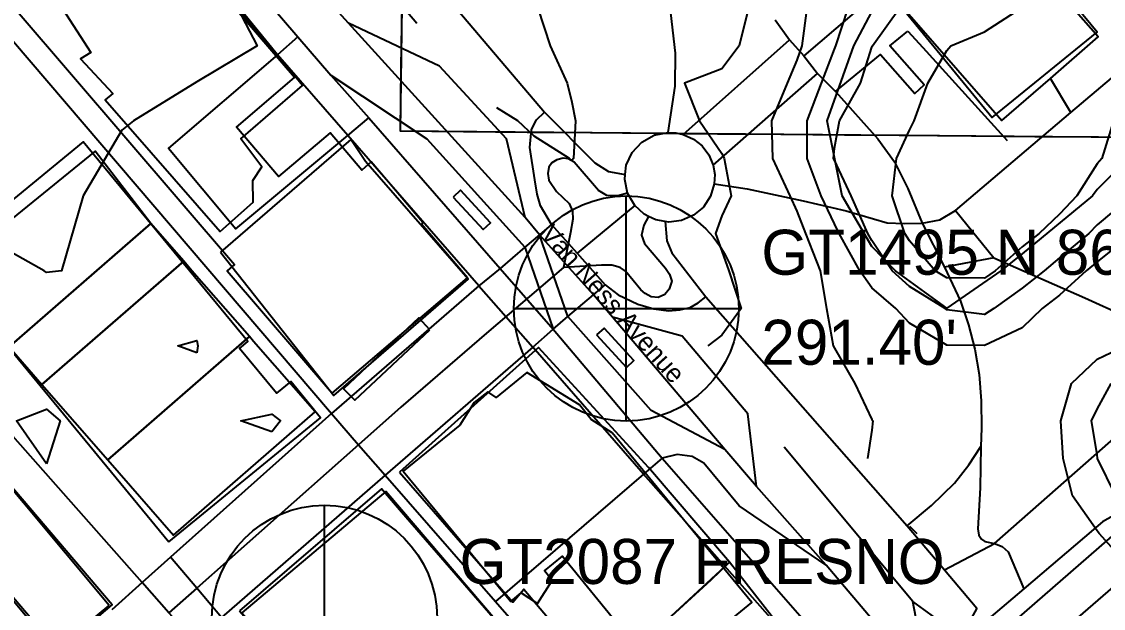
# Model space of a CAD drawing. Header units: metres. Extents: x 5999505 to 6749006, y 1851910 to 2460485.
# Drawn here: x 6329697 to 6330562, y 2151603 to 2152073 of the extents above; entities that cross this region are included whole.
import ezdxf

# ---------------------------------------------------------------- set-up
doc = ezdxf.new("R2010")
doc.units = ezdxf.units.M
for name, color, linetype in [('BENCHMARKS', 2, 'Continuous'), ('BM_LABELS', 2, 'Continuous'), ('BUILDINGS', 9, 'Continuous'), ('CL_LOCAL', 4, 'Continuous'), ('CL_MAJOR', 2, 'Continuous'), ('CL_TRAIL', 6, 'Continuous'), ('CONTOUR_1FT', 251, 'Continuous'), ('CONTOUR_INDEX', 150, 'Continuous'), ('CONTOUR_MAJOR', 92, 'Continuous'), ('PLSS_QQ', 8, 'Continuous'), ('PLSS_QQ_3D', 7, 'Continuous'), ('PLSS_SECTION', 7, 'Continuous'), ('PLSS_SECTION_3D', 7, 'Continuous'), ('ROAD_LABELS', 3, 'Continuous')]:
    doc.layers.add(name, color=color, linetype=linetype)

msp = doc.modelspace()

# ---------------------------------------------------------------- linework, layer by layer
at = {"layer": 'BENCHMARKS'}
for p, q in [((6330180.4392, 2151753.2821, 291.4), (6330180.4392, 2151933.2821, 291.4)), ((6330090.4392, 2151843.2821, 291.4), (6330270.4392, 2151843.2821, 291.4)), ((6329939.0609, 2151505.9739, 551.2), (6329939.0609, 2151685.9739, 551.2))]:
    msp.add_line(p, q, dxfattribs=at)
for centre in [(6330180.4392, 2151843.2821, 291.4), (6329939.0609, 2151595.9739, 551.2)]:
    msp.add_circle(centre, 90, dxfattribs=at)
at = {"layer": 'BUILDINGS'}
for points in [[(6330300.9293, 2152206.1633), (6330472.9706, 2151996.1347), (6330557.0442, 2152064.2542), (6330490.8925, 2152144.5298), (6330501.8086, 2152153.542), (6330459.4508, 2152205.2245), (6330443.2246, 2152191.8871), (6330379.3966, 2152269.5954), (6330300.9293, 2152206.1633)], [(6330302.4057, 2152196.8309), (6330366.7984, 2152123.6687), (6330388.165, 2152099.2821), (6330410.2286, 2152074.1253), (6330480.8323, 2151993.5944), (6330519.5841, 2152027.2807), (6330557.8347, 2152060.607), (6330462.176, 2152169.5592), (6330379.3491, 2152263.807), (6330302.4057, 2152196.8309)], [(6329693.327, 2152081.1909), (6329867.1826, 2151878.4251), (6329861.2803, 2151873.3767), (6329945.1609, 2151775.478), (6330053.4643, 2151867.7895), (6330016.6022, 2151910.6896), (6330017.7862, 2151912.1361), (6329976.281, 2151960.5356), (6329968.9017, 2151954.0431), (6329943.6524, 2151983.741), (6329902.3398, 2151948.766), (6329868.6742, 2151988.3633), (6329915.007, 2152028.0299), (6329795.1359, 2152167.7297), (6329693.327, 2152081.1909)], [(6329729.7343, 2152082.7476), (6329752.1284, 2152047.9759), (6329743.8525, 2152042.9107), (6329769.9088, 2152015.1719), (6329763.684, 2152010.0898), (6329855.6208, 2151904.9158), (6329882.0993, 2151928.3989), (6329881.7437, 2151945.6954), (6329889.0414, 2151956.5211), (6329872.2021, 2151979.0868), (6329921.5473, 2152021.6047), (6329799.5601, 2152171.2247), (6329768.9557, 2152148.431), (6329782.1825, 2152128.4436), (6329729.7343, 2152082.7476)], [(6329814.6616, 2151656.7724), (6329935.9155, 2151755.8941), (6329912.1252, 2151784.8519), (6329900.6196, 2151775.4808), (6329871.026, 2151811.4038), (6329877.8103, 2151816.809), (6329746.09, 2151976.6307), (6329681.4791, 2151923.6443), (6329612.4325, 2152007.9507), (6329560.215, 2151965.4206), (6329814.6616, 2151656.7724)], [(6329855.9834, 2151888.4566), (6329946.6699, 2151773.6816), (6330053.9537, 2151866.7296), (6329971.7716, 2151960.9368), (6329960.1367, 2151978.5446), (6329855.9834, 2151888.4566)], [(6329634.4509, 2151870.768), (6329686.8648, 2151812.7029), (6329800.231, 2151911.2337), (6329755.5523, 2151969.1984), (6329634.4509, 2151870.768)], [(6330042.0409, 2151932.4703), (6330065.8852, 2151906.4976), (6330071.7904, 2151911.9101), (6330047.9458, 2151937.8464), (6330042.0409, 2151932.4703)], [(6329766.77, 2151605.8326), (6329663.1776, 2151729.7436), (6329656.6863, 2151724.336), (6329497.3798, 2151914.6044), (6329378.4751, 2151816.1934), (6329422.2906, 2151763.7691), (6329424.6497, 2151765.57), (6329444.9625, 2151741.3735), (6329453.224, 2151748.2227), (6329490.0765, 2151704.2297), (6329485.0592, 2151699.9022), (6329549.188, 2151623.2816), (6329602.5932, 2151667.6223), (6329627.8394, 2151637.56), (6329650.8537, 2151656.6662), (6329723.3966, 2151569.7826), (6329766.77, 2151605.8326)], [(6329686.8648, 2151812.7029), (6329713.1359, 2151782.5594), (6329826.5315, 2151881.0901), (6329816.6614, 2151892.3849), (6329800.231, 2151911.2337), (6329686.8648, 2151812.7029)], [(6329713.1359, 2151782.5594), (6329765.7369, 2151722.2721), (6329879.1033, 2151820.8032), (6329833.0918, 2151873.5361), (6329826.5315, 2151881.0901), (6329713.1359, 2151782.5594)], [(6330023.2323, 2151826.1697), (6330014.5198, 2151835.7074), (6329954.2743, 2151779.0437), (6329963.2828, 2151769.8677), (6330023.2323, 2151826.1697)], [(6330156.7056, 2151822.1588), (6330180.521, 2151796.2228), (6330186.4552, 2151801.5987), (6330162.6108, 2151827.5713), (6330156.7056, 2151822.1588)], [(6329765.7369, 2151722.2721), (6329818.3089, 2151661.9851), (6329931.6176, 2151760.6261), (6329882.3835, 2151817.0262), (6329879.1033, 2151820.8032), (6329765.7369, 2151722.2721)], [(6329999.1455, 2151712.34), (6330089.7765, 2151608.4881), (6330098.359, 2151618.7572), (6330147.6663, 2151560.4637), (6330178.0859, 2151585.6987), (6330191.352, 2151573.9756), (6330262.9309, 2151640.4858), (6330198.2052, 2151716.0174), (6330110.1481, 2151812.1657), (6329999.1455, 2151712.34)], [(6329623.5, 2151690.5686), (6329726.4741, 2151569.8665), (6329769.4102, 2151606.1749), (6329666.436, 2151726.8769), (6329623.5, 2151690.5686)], [(6329870.9953, 2151601.3332), (6329923.797, 2151540.4255), (6329988.8202, 2151465.4734), (6330030.0494, 2151500.9225), (6330013.9679, 2151519.477), (6330086.3032, 2151581.6845), (6330000.6414, 2151680.4711), (6329984.589, 2151698.989), (6329870.9953, 2151601.3332)], [(6329873.093, 2151599.8596), (6330131.9837, 2151296.2748), (6330249.1327, 2151395.0676), (6330158.8665, 2151500.6634), (6330156.5074, 2151498.8624), (6330139.6741, 2151518.6609), (6330132.0017, 2151512.1707), (6330096.3051, 2151554.333), (6330060.3024, 2151523.683), (6330046.0823, 2151540.5474), (6330010.0825, 2151510.2615), (6329996.7326, 2151526.0266), (6330019.7498, 2151545.4971), (6329986.3735, 2151584.7278), (6329991.3907, 2151589.0554), (6330036.6698, 2151536.256), (6330088.0173, 2151579.8864), (6329988.1757, 2151696.8479), (6329873.093, 2151599.8596)], [(6330147.6663, 2151560.4637), (6330267.8481, 2151415.2654), (6330369.646, 2151503.9544), (6330262.9309, 2151640.4858), (6330248.0127, 2151625.8999), (6330191.352, 2151573.9756), (6330178.0859, 2151585.6987), (6330147.6663, 2151560.4637)]]:
    msp.add_lwpolyline(points, close=True, dxfattribs=at)
msp.add_lwpolyline([(6330255.9937, 2151587.9705), (6330280.7747, 2151608.1549), (6330169.0715, 2151743.7811), (6330152.4565, 2151754.4759), (6330142.8829, 2151766.2051), (6330100.8984, 2151792.0357), (6330076.4135, 2151772.2131), (6330069.7101, 2151776.6372), (6330058.7966, 2151767.9892), (6330047.2192, 2151749.8808), (6330002.0823, 2151713.1167), (6330087.964, 2151609.0128), (6330096.2253, 2151615.8622), (6330109.3422, 2151607.3806), (6330121.2156, 2151625.8506), (6330115.1252, 2151633.5463), (6330129.2858, 2151645.0802), (6330177.7373, 2151586.0656)], dxfattribs=at)
at = {"layer": 'CL_LOCAL'}
for points in [[(6330013.0018, 2152071.3488), (6329970.8055, 2152121.2103)], [(6329660.1569, 2152091.9861), (6329944.6768, 2151759.3899), (6329966.2125, 2151734.2007), (6329987.4628, 2151709.924), (6330075.7739, 2151609.0403), (6330258.3757, 2151400.125), (6330283.8962, 2151371.2261)], [(6330099.4572, 2151916.0149), (6330084.6488, 2151978.8667), (6330030.917, 2152037.0876), (6329958.2346, 2152071.3992)], [(6329917.7653, 2152060.519), (6329901.6179, 2152046.1254)], [(6329901.6179, 2152046.1254), (6329814.3531, 2151971.4445), (6329868.1218, 2151907.07), (6329957.7594, 2151981.6588)], [(6329944.1494, 2152029.8651), (6330020.7971, 2151978.8826), (6330099.4092, 2151892.3868), (6330121.8713, 2151826.6322)], [(6329957.7594, 2151981.6588), (6329974.6363, 2151995.6824)], [(6330259.334, 2151730.4781), (6330200.1917, 2151761.5832), (6330133.764, 2151836.7649), (6330110.8895, 2151902.268)], [(6330284.5256, 2151700.8174), (6330277.6487, 2151758.9802), (6330225.1495, 2151821.0861), (6330169.4815, 2151836.3618)], [(6330068.6306, 2151823.5024), (6330000.0728, 2151764.4678), (6329966.2125, 2151734.2007)], [(6329966.2125, 2151734.2007), (6329836.8904, 2151619.6722), (6329814.6625, 2151599.9768)], [(6330409.6296, 2151608.9889), (6330306.7334, 2151732.3821)], [(6330209.081, 2151723.6463), (6330194.0889, 2151710.7722)], [(6330194.0889, 2151710.7722), (6330075.7739, 2151609.0403)], [(6330635.0797, 2151696.7722), (6330598.6157, 2151684.8023), (6330588.4636, 2151683.2109), (6330578.9206, 2151680.8499), (6330569.7217, 2151677.576), (6330561.3307, 2151672.7663), (6330498.2686, 2151619.1464), (6330471.8863, 2151596.6449), (6330461.8516, 2151591.5211), (6330453.3712, 2151590.0981), (6330440.4868, 2151591.2234), (6330432.7686, 2151593.3984), (6330427.1071, 2151596.2483), (6330409.6296, 2151608.9889)], [(6330422.4888, 2151540.6193), (6330409.6296, 2151608.9889)]]:
    msp.add_lwpolyline(points, dxfattribs=at)
at = {"layer": 'CL_MAJOR'}
for points in [[(6329790.6952, 2152208.4698), (6329808.228, 2152188.3012), (6329917.7653, 2152060.519), (6329944.1494, 2152029.8651), (6329974.6363, 2151995.6824), (6330079.6655, 2151875.4014), (6330121.8713, 2151826.6322), (6330209.081, 2151723.6463), (6330392.0048, 2151514.6565), (6330431.8045, 2151501.0407)], [(6329958.2346, 2152071.3992), (6329903.8169, 2152131.6648)], [(6330099.4572, 2151916.0149), (6329958.2346, 2152071.3992)], [(6330447.9909, 2150867.4915), (6330427.2057, 2150891.4363), (6330155.1145, 2151204.884), (6330127.0499, 2151234.4228), (6330099.7899, 2151265.5934), (6329836.0644, 2151576.3177), (6329814.6625, 2151599.9768), (6329793.2649, 2151624.1456), (6329517.1336, 2151936.3223), (6329502.0075, 2151953.413)], [(6330169.4815, 2151836.3618), (6330154.2444, 2151854.254), (6330110.8895, 2151902.268), (6330099.4572, 2151916.0149)], [(6330284.5256, 2151700.8174), (6330259.334, 2151730.4781), (6330169.4815, 2151836.3618)], [(6330340.1541, 2151637.9213), (6330270.6858, 2151685.5308), (6330242.3367, 2151719.6229), (6330233.0903, 2151724.8323), (6330220.9714, 2151726.3883), (6330209.081, 2151723.6463)], [(6330422.4888, 2151540.6193), (6330340.1541, 2151637.9213), (6330284.5256, 2151700.8174)], [(6330431.8045, 2151501.0407), (6330460.166, 2151525.4555), (6330583.6804, 2151632.4254)]]:
    msp.add_lwpolyline(points, dxfattribs=at)
at = {"layer": 'CL_TRAIL'}
for points in [[(6329944.6704, 2152199.8836), (6329961.2221, 2152181.5436), (6330115.0381, 2152000.4611), (6330155.3174, 2151959.7539), (6330166.2787, 2151952.8555), (6330179.5626, 2151950.4526)], [(6330494.3061, 2152192.6688), (6330322.3471, 2152045.4304)], [(6329901.6179, 2152046.1254), (6329798.9153, 2152164.0942), (6329793.851, 2152175.3858)], [(6330213.8611, 2151984.175), (6330219.557, 2152021.1545), (6330219.7143, 2152047.403), (6330216.1118, 2152079.6896), (6330211.5711, 2152108.3432), (6330202.0591, 2152163.1782)], [(6330299.3746, 2152074.0899), (6330310.8773, 2152058.1945), (6330322.3471, 2152045.4304)], [(6330443.7004, 2151921.7036), (6330535.9757, 2152000.0953), (6330616.5315, 2152068.0618), (6330673.681, 2152004.8262), (6330687.8697, 2152001.9792), (6330767.9228, 2151912.306)], [(6330347.6359, 2152016.934), (6330383.6876, 2152046.5281), (6330411.1516, 2152015.2833), (6330418.5637, 2152022.2126), (6330391.274, 2152053.274), (6330405.5832, 2152065.098)], [(6330405.5832, 2152065.098), (6330417.4315, 2152052.0396), (6330485.0668, 2151977.5768)], [(6330225.9206, 2151982.5467), (6330310.8773, 2152058.1945)], [(6329957.7594, 2151981.6588), (6329901.6179, 2152046.1254)], [(6330322.3471, 2152045.4304), (6330333.4252, 2152031.3589), (6330347.6359, 2152016.934), (6330381.5216, 2151979.083), (6330394.7911, 2151960.661), (6330405.6339, 2151939.3463), (6330417.0105, 2151911.656), (6330435.0055, 2151876.3386), (6330447.6756, 2151849.1473), (6330454.0543, 2151830.163), (6330459.1978, 2151810.6428), (6330462.577, 2151790.3725), (6330464.164, 2151769.5344), (6330464.3932, 2151747.5061), (6330463.9794, 2151732.8008)], [(6330249.8063, 2151958.0301), (6330333.4252, 2152031.3589)], [(6330535.9757, 2152000.0953), (6330519.5841, 2152027.2807)], [(6330141.244, 2151887.5645), (6330120.5696, 2151910.5985), (6330111.8721, 2151925.5243), (6330109.1051, 2151934.6853), (6330107.2356, 2151946.0962), (6330103.3476, 2151972.1595), (6330104.6673, 2151986.5296), (6330108.7155, 2151994.1783), (6330115.0381, 2152000.4611)], [(6330062.4367, 2151861.3443), (6329957.7594, 2151981.6588)], [(6330224.5926, 2151913.7112), (6330214.3261, 2151912.4485), (6330211.6046, 2151912.9078), (6330204.0841, 2151914.1711), (6330198.2759, 2151916.9858), (6330194.8028, 2151918.6892), (6330187.183, 2151925.7057), (6330181.4906, 2151935.4733), (6330179.1497, 2151946.5604), (6330179.5626, 2151950.4526), (6330180.3853, 2151957.8365), (6330185.0999, 2151968.1374), (6330192.7871, 2151976.4479), (6330202.7077, 2151981.9731), (6330213.8611, 2151984.175), (6330219.983, 2151983.8698), (6330225.9206, 2151982.5467), (6330234.0364, 2151978.8392), (6330240.9942, 2151973.2845), (6330246.3572, 2151966.2137), (6330249.8063, 2151958.0301), (6330251.0925, 2151950.5196), (6330250.7662, 2151942.9131), (6330247.7546, 2151933.0351), (6330242.0285, 2151924.4536), (6330234.0914, 2151917.8199), (6330224.5926, 2151913.7112)], [(6330138.854, 2151960.3626), (6330133.9524, 2151962.9515), (6330130.0311, 2151963.6027), (6330124.9802, 2151962.2972), (6330120.9462, 2151959.9275), (6330118.4552, 2151956.3436), (6330117.652, 2151951.326), (6330118.3985, 2151945.8951), (6330124.5065, 2151936.7794), (6330134.6554, 2151927.3028), (6330137.3582, 2151921.0185), (6330137.6879, 2151914.7901), (6330135.8412, 2151904.0287)], [(6330181.4906, 2151935.4733), (6330173.6782, 2151933.3167), (6330164.9494, 2151933.7526), (6330158.0954, 2151937.6681), (6330138.854, 2151960.3626)], [(6330250.7662, 2151942.9131), (6330277.1648, 2151938.9097), (6330321.9793, 2151929.403), (6330356.3159, 2151921.4387), (6330389.0573, 2151911.9221), (6330402.6481, 2151911.1915), (6330417.0105, 2151911.656)], [(6330187.183, 2151925.7057), (6330141.244, 2151887.5645), (6330163.5402, 2151862.1871), (6330173.8775, 2151854.2381), (6330189.6389, 2151846.6449), (6330202.3571, 2151843.1544), (6330214.1524, 2151841.4555), (6330223.2125, 2151842.1091), (6330231.6101, 2151844.1517), (6330237.8241, 2151847.9233), (6330244.0746, 2151852.5685)], [(6330417.0105, 2151911.656), (6330431.2154, 2151914.3426), (6330443.7004, 2151921.7036), (6330474.2162, 2151883.8076)], [(6330198.2759, 2151916.9858), (6330194.5548, 2151909.917), (6330192.6726, 2151901.9593), (6330195.0199, 2151895.2046), (6330211.8533, 2151875.4425), (6330215.0384, 2151870.7926), (6330216.721, 2151865.172), (6330214.8215, 2151858.6707), (6330211.1836, 2151854.5866), (6330205.8306, 2151852.1913), (6330200.3537, 2151852.5276), (6330195.3952, 2151855.3353), (6330192.0208, 2151858.3485), (6330179.8636, 2151873.0479), (6330175.6096, 2151875.9955), (6330168.7985, 2151878.0175), (6330160.6521, 2151878.0117)], [(6330211.6046, 2151912.9078), (6330212.8548, 2151897.4608), (6330216.9067, 2151887.7431), (6330244.0746, 2151852.5685), (6330404.9682, 2151669.3543)], [(6330474.2162, 2151883.8076), (6330547.0061, 2151851.7536), (6330578.8576, 2151837.3296), (6330609.1655, 2151827.6148), (6330616.9531, 2151826.7499), (6330622.9353, 2151827.2833), (6330630.7397, 2151828.4571), (6330643.3434, 2151835.9991), (6330655.0864, 2151845.7691), (6330700.2634, 2151851.8424), (6330767.9228, 2151912.306)], [(6330120.5696, 2151910.5985), (6330110.8895, 2151902.268), (6330099.4092, 2151892.3868), (6330079.6655, 2151875.4014), (6330062.4367, 2151861.3443)], [(6330135.8412, 2151904.0287), (6330130.1599, 2151875.9689), (6330068.6306, 2151823.5024)], [(6330160.6521, 2151878.0117), (6330130.1599, 2151875.9689)], [(6330474.2162, 2151883.8076), (6330435.0055, 2151876.3386)], [(6330062.4367, 2151861.3443), (6329944.6768, 2151759.3899), (6329815.9371, 2151644.4198)], [(6330062.4367, 2151861.3443), (6330105.7846, 2151812.4929)], [(6330105.7846, 2151812.4929), (6330121.8713, 2151826.6322), (6330133.764, 2151836.7649), (6330154.2444, 2151854.254), (6330163.5402, 2151862.1871)], [(6330474.8581, 2151655.2001), (6330661.0212, 2151819.1066), (6330694.6992, 2151780.8572), (6330694.588, 2151770.8825)], [(6330105.7846, 2151812.4929), (6329987.4628, 2151709.924), (6329856.7701, 2151596.2077)], [(6330194.0889, 2151710.7722), (6330105.7846, 2151812.4929)], [(6330404.9682, 2151669.3543), (6330424.4718, 2151685.6502), (6330442.8466, 2151703.6665), (6330454.3066, 2151718.2081), (6330463.9794, 2151732.8008)], [(6330463.9794, 2151732.8008), (6330463.4453, 2151699.8929), (6330461.5633, 2151666.9961), (6330462.2256, 2151662.0028), (6330464.4546, 2151658.6714), (6330467.2526, 2151656.8281), (6330474.8581, 2151655.2001)], [(6330378.6257, 2151501.951), (6330194.0889, 2151710.7722)], [(6330404.9682, 2151669.3543), (6330435.01, 2151634.3747), (6330460.6916, 2151603.6907)], [(6330572.7802, 2151664.6262), (6330484.2656, 2151587.5506), (6330475.4616, 2151582.4167), (6330466.7016, 2151579.0663), (6330456.6102, 2151577.7294), (6330446.9732, 2151578.209)], [(6330435.01, 2151634.3747), (6330474.8581, 2151655.2001)], [(6330474.8581, 2151655.2001), (6330481.0527, 2151653.0375), (6330485.8516, 2151648.6292), (6330498.2686, 2151619.1464)], [(6329815.9371, 2151644.4198), (6329793.2649, 2151624.1456), (6329768.9688, 2151602.3922)], [(6329856.7701, 2151596.2077), (6329836.8904, 2151619.6722), (6329815.9371, 2151644.4198)], [(6330460.6916, 2151603.6907), (6330453.3712, 2151590.0981), (6330446.9732, 2151578.209)]]:
    msp.add_lwpolyline(points, dxfattribs=at)
at = {"layer": 'CONTOUR_1FT'}
for points, elevation in [([(6330109.7797, 2152083.3947), (6330119.4571, 2152053.3947), (6330133.2401, 2152023.3947), (6330136.8765, 2152008.3947), (6330139.8033, 2151993.3947), (6330138.0765, 2151963.3947), (6330136.8765, 2151961.728), (6330135.1117, 2151963.3947), (6330106.8765, 2151981.1725), (6330093.6765, 2151993.3947), (6330076.8765, 2152003.8947)], 291), ([(6330278.0128, 2152083.3947), (6330270.5907, 2152053.3947), (6330256.8765, 2152034.9331), (6330226.8765, 2152023.3947), (6330226.8765, 2152023.3947), (6330226.8765, 2152023.3947), (6330239.0041, 2151993.3947), (6330256.8765, 2151967.1447), (6330258.5666, 2151963.3947), (6330264.3765, 2151933.3947), (6330256.8765, 2151917.5123), (6330251.8765, 2151903.3947), (6330256.8765, 2151889.277), (6330262.5015, 2151873.3947), (6330272.3937, 2151843.3947), (6330256.8765, 2151821.9661), (6330245.6265, 2151813.3947)], 292), ([(6330324.8552, 2152083.3947), (6330320.6946, 2152053.3947), (6330316.8765, 2152042.0433), (6330308.9454, 2152023.3947), (6330296.4641, 2151993.3947), (6330297.2975, 2151963.3947), (6330311.2098, 2151933.3947), (6330316.8765, 2151921.2518), (6330323.7572, 2151903.3947), (6330335.5557, 2151873.3947), (6330340.5607, 2151843.3947), (6330345.842, 2151813.3947), (6330346.8765, 2151811.5765), (6330363.1922, 2151783.3947), (6330376.8765, 2151754.5058), (6330377.4425, 2151753.3947), (6330376.8765, 2151745.8947), (6330373.2765, 2151723.3947)], 293), ([(6330585.1323, 2151903.3947), (6330556.8765, 2151880.6844), (6330548.2098, 2151873.3947), (6330526.8765, 2151854.0007), (6330512.8765, 2151843.3947), (6330496.8765, 2151827.8103), (6330466.8765, 2151813.6426), (6330436.8765, 2151813.9607), (6330406.8765, 2151831.6555), (6330396.0765, 2151843.3947), (6330376.8765, 2151859.9464), (6330367.0445, 2151873.3947), (6330350.5688, 2151903.3947), (6330346.8765, 2151911.1366), (6330336.1788, 2151933.3947), (6330324.9616, 2151963.3947), (6330324.9717, 2151993.3947), (6330336.62, 2152023.3947), (6330346.8765, 2152050.6674), (6330348.0415, 2152053.3947), (6330357.9479, 2152083.3947)], 294), ([(6330514.6037, 2151873.3947), (6330496.8765, 2151859.4661), (6330474.3765, 2151843.3947), (6330466.8765, 2151838.436), (6330436.8765, 2151842.2626), (6330435.318, 2151843.3947), (6330406.8765, 2151860.7756), (6330392.9291, 2151873.3947), (6330376.8765, 2151897.7947), (6330373.6457, 2151903.3947), (6330360.2649, 2151933.3947), (6330346.8765, 2151961.8157), (6330346.2382, 2151963.3947), (6330346.8765, 2151971.5765), (6330350.8765, 2151993.3947), (6330367.8067, 2152023.3947), (6330376.8765, 2152052.2836), (6330377.3452, 2152053.3947), (6330398.9077, 2152083.3947)], 295), ([(6330496.8765, 2151892.5947), (6330475.3839, 2151873.3947), (6330466.8765, 2151867.6371), (6330436.8765, 2151867.8015), (6330427.3112, 2151873.3947), (6330406.8765, 2151897.293), (6330403.203, 2151903.3947), (6330393.106, 2151933.3947), (6330396.4113, 2151963.3947), (6330406.8765, 2151985.8947), (6330410.6265, 2151993.3947), (6330421.5106, 2152023.3947), (6330436.8765, 2152049.6447), (6330439.9799, 2152053.3947), (6330466.8765, 2152064.5375), (6330496.2098, 2152083.3947)], 296), ([(6330570.0015, 2151993.3947), (6330560.7895, 2151963.3947), (6330556.8765, 2151959.109), (6330540.7571, 2151933.3947), (6330526.8765, 2151918.6328), (6330510.6053, 2151903.3947), (6330496.8765, 2151892.5947)], 296), ([(6330584.7025, 2151933.3947), (6330556.8765, 2151910.2621), (6330550.3247, 2151903.3947), (6330526.8765, 2151883.7793), (6330514.6037, 2151873.3947)], 295), ([(6330585.5128, 2151633.3947), (6330558.5128, 2151663.3947), (6330556.8765, 2151665.3512), (6330537.331, 2151693.3947), (6330529.904, 2151723.3947), (6330527.8601, 2151753.3947), (6330536.4219, 2151783.3947), (6330556.8765, 2151802.7495), (6330579.3765, 2151813.3947)], 293), ([(6330571.8765, 2151693.3947), (6330557.2562, 2151723.3947), (6330556.8765, 2151726.3947), (6330552.4502, 2151753.3947), (6330556.8765, 2151762.705), (6330568.1972, 2151783.3947)], 292), ([(6330406.8765, 2151669.2011), (6330412.8765, 2151663.3947)], 293)]:
    msp.add_lwpolyline(points, dxfattribs=dict(at, elevation=elevation))
at = {"layer": 'CONTOUR_INDEX', "elevation": 290}
for points in [[(6329854.0193, 2152113.3947), (6329885.2636, 2152053.3947), (6329836.8765, 2152024.5485), (6329786.2515, 2151993.3947), (6329776.8765, 2151985.8947), (6329745.9941, 2151933.3947), (6329728.8765, 2151873.3947), (6329716.8765, 2151872.031), (6329715.0015, 2151873.3947), (6329656.8765, 2151906.0263)], [(6329836.8765, 2151807.9401), (6329821.8765, 2151813.3947), (6329836.8765, 2151817.6804), (6329837.7215, 2151813.3947), (6329836.8765, 2151807.9401)], [(6329716.8765, 2151719.109), (6329692.8765, 2151753.3947), (6329716.8765, 2151762.8064), (6329727.7855, 2151753.3947), (6329716.8765, 2151719.109)], [(6329896.8765, 2151744.6447), (6329872.1706, 2151753.3947), (6329896.8765, 2151758.8492), (6329903.7617, 2151753.3947), (6329896.8765, 2151744.6447)]]:
    msp.add_lwpolyline(points, dxfattribs=at)
at = {"layer": 'CONTOUR_MAJOR', "elevation": 295}
for points in [[(6330553.3238, 2151933.3947), (6330496.8765, 2151887.0163), (6330479.8494, 2151873.3947), (6330436.8765, 2151843.5355), (6330395.5778, 2151873.3947), (6330376.8765, 2151892.9865), (6330352.9248, 2151933.3947), (6330340.961, 2151993.3947), (6330362.2819, 2152053.3947), (6330376.8765, 2152080.6674)], [(6330611.7336, 2151993.3947), (6330556.8765, 2151938.5375), (6330553.3238, 2151933.3947)]]:
    msp.add_lwpolyline(points, dxfattribs=at)
at = {"layer": 'PLSS_QQ'}
msp.add_lwpolyline([(6331319.2925, 2151974.0345), (6331319.2938, 2151974.1309), (6331336.2617, 2153294.9762), (6330017.0535, 2153306.4495), (6329999.5734, 2151985.2901), (6331319.2925, 2151974.0345)], dxfattribs=at)
at = {"layer": 'PLSS_QQ_3D'}
for p, q in [((6330000.918, 2152086.9177, 290.6359), (6330000.2457, 2152036.1039, 290.7249)), ((6330000.2457, 2152036.1039, 290.7249), (6329999.5734, 2151985.2901, 290.8165)), ((6329999.5734, 2151985.2901, 290.8165), (6329999.5734, 2151985.2901, 290.8165)), ((6329999.5734, 2151985.2901, 290.8165), (6330050.3318, 2151984.8571, 291.0372)), ((6330050.3318, 2151984.8571, 291.0372), (6330101.0902, 2151984.4242, 291.1354)), ((6330101.0902, 2151984.4242, 291.1354), (6330151.8486, 2151983.9913, 291.2233)), ((6330151.8486, 2151983.9913, 291.2233), (6330202.6071, 2151983.5584, 291.641)), ((6330202.6071, 2151983.5584, 291.641), (6330253.3655, 2151983.1255, 292.3384)), ((6330253.3655, 2151983.1255, 292.3384), (6330304.1239, 2151982.6926, 293.8659)), ((6330304.1239, 2151982.6926, 293.8659), (6330354.8824, 2151982.2597, 295.2833)), ((6330354.8824, 2151982.2597, 295.2833), (6330405.6408, 2151981.8268, 296.2367)), ((6330405.6408, 2151981.8268, 296.2367), (6330456.3992, 2151981.3939, 296.6078)), ((6330456.3992, 2151981.3939, 296.6078), (6330507.1576, 2151980.961, 296.4239)), ((6330507.1576, 2151980.961, 296.4239), (6330557.9161, 2151980.5281, 295.7146)), ((6330557.9161, 2151980.5281, 295.7146), (6330608.6745, 2151980.0952, 294.7136))]:
    msp.add_line(p, q, dxfattribs=at)
at = {"layer": 'PLSS_SECTION'}
msp.add_lwpolyline([(6335278.4375, 2151940.6487), (6335293.1053, 2153260.7211), (6335307.7662, 2154580.7849), (6335327.4353, 2155906.4419), (6335347.0034, 2157225.497), (6334025.9094, 2157232.3889), (6332704.8236, 2157239.3527), (6331383.7289, 2157246.3684), (6330062.6349, 2157253.4565), (6330048.6868, 2155948.1216), (6330034.5253, 2154627.6003), (6330017.0535, 2153306.4495), (6329999.5734, 2151985.2901), (6331319.2925, 2151974.0345), (6332639.0048, 2151962.8406), (6333958.7248, 2151951.7188), (6335278.4375, 2151940.6487)], dxfattribs=at)
msp.add_lwpolyline([(6335278.4375, 2151940.6487), (6335293.1053, 2153260.7211), (6335307.7662, 2154580.7849), (6335327.4353, 2155906.4419), (6335347.0034, 2157225.497), (6334025.9094, 2157232.3889), (6332704.8236, 2157239.3527), (6331383.7289, 2157246.3684), (6330062.6349, 2157253.4565), (6330048.6868, 2155948.1216), (6330034.5253, 2154627.6003), (6330017.0535, 2153306.4495), (6329999.5734, 2151985.2901), (6331319.2925, 2151974.0345), (6332639.0048, 2151962.8406), (6333958.7248, 2151951.7188), (6335278.4375, 2151940.6487)], dxfattribs=at)
at = {"layer": 'PLSS_SECTION_3D'}
for p, q in [((6330000.918, 2152086.9177, 290.6359), (6330000.2457, 2152036.1039, 290.7249)), ((6330000.2457, 2152036.1039, 290.7249), (6329999.5734, 2151985.2901, 290.8165)), ((6329999.5734, 2151985.2901, 290.8165), (6329999.5734, 2151985.2901, 290.8165)), ((6329999.5734, 2151985.2901, 290.8165), (6330050.3318, 2151984.8571, 291.0372)), ((6330050.3318, 2151984.8571, 291.0372), (6330101.0902, 2151984.4242, 291.1354)), ((6330101.0902, 2151984.4242, 291.1354), (6330151.8486, 2151983.9913, 291.2233)), ((6330151.8486, 2151983.9913, 291.2233), (6330202.6071, 2151983.5584, 291.641)), ((6330202.6071, 2151983.5584, 291.641), (6330253.3655, 2151983.1255, 292.3384)), ((6330253.3655, 2151983.1255, 292.3384), (6330304.1239, 2151982.6926, 293.8659)), ((6330304.1239, 2151982.6926, 293.8659), (6330354.8824, 2151982.2597, 295.2833)), ((6330354.8824, 2151982.2597, 295.2833), (6330405.6408, 2151981.8268, 296.2367)), ((6330405.6408, 2151981.8268, 296.2367), (6330456.3992, 2151981.3939, 296.6078)), ((6330456.3992, 2151981.3939, 296.6078), (6330507.1576, 2151980.961, 296.4239)), ((6330507.1576, 2151980.961, 296.4239), (6330557.9161, 2151980.5281, 295.7146)), ((6330557.9161, 2151980.5281, 295.7146), (6330608.6745, 2151980.0952, 294.7136))]:
    msp.add_line(p, q, dxfattribs=at)

# ---------------------------------------------------------------- texts
at = {"layer": 'BM_LABELS'}
for s, p in [('GT1495 N 86 RESET', (6330288.4392, 2151870.2821, 291.4)), ("291.40'", (6330288.4392, 2151798.2821, 291.4)), ('GT2087 FRESNO', (6330047.0609, 2151622.9739, 551.2))]:
    msp.add_text(s, height=36, dxfattribs=at).set_placement(p)
at = {"layer": 'ROAD_LABELS'}
msp.add_text('Van Ness Avenue', height=15, rotation=311.5758, dxfattribs=at).set_placement((6330110.8895, 2151902.268))

doc.saveas('drawing.dxf')
